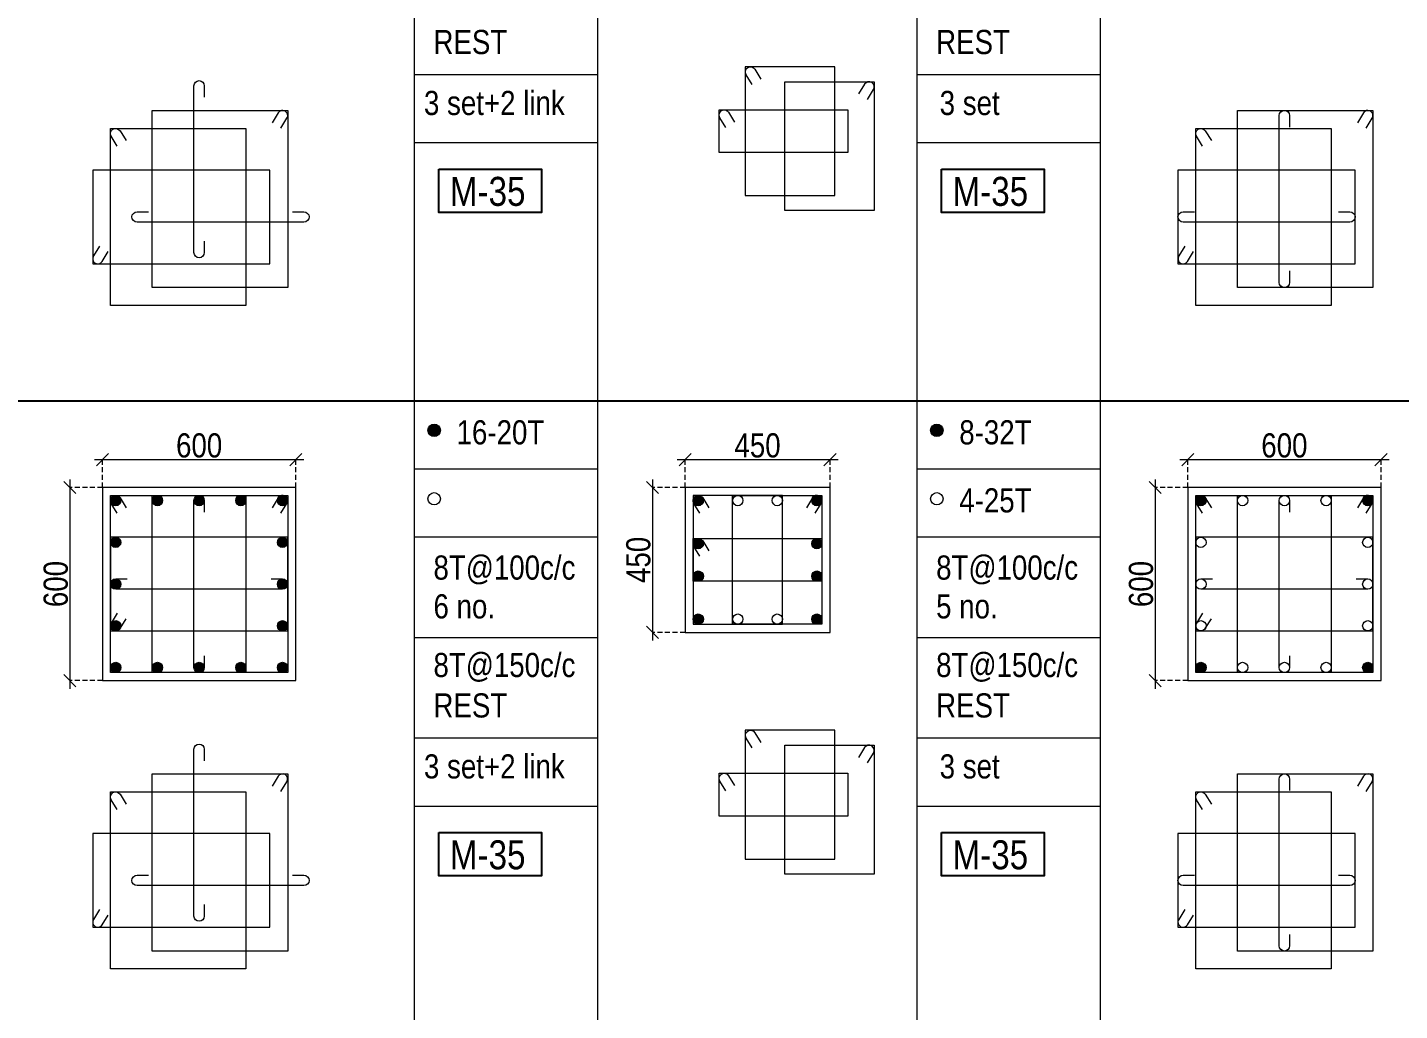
# Model space of a CAD drawing. Header units: millimetres. Extents: x 1112055 to 3390982, y -148532 to 766891.
# Drawn here: x 2287195 to 2304231, y 652401 to 664612 of the extents above; entities that cross this region are included whole.
import ezdxf
from ezdxf.enums import TextEntityAlignment as Align

# ---------------------------------------------------------------- set-up
doc = ezdxf.new("R2010")
doc.units = ezdxf.units.MM
doc.header["$PDMODE"] = 35
doc.header["$PDSIZE"] = -25
doc.linetypes.add('DASHED2', pattern=[0.375, 0.25, -0.125])
doc.linetypes.add('Hidden', pattern=[9.525, 6.35, -3.175])
for name, color, linetype, lineweight in [('B COL. SIZE DIM', 220, 'Continuous', 25), ('B COLSCH', 204, 'Continuous', 20), ('B COLUMN', 1, 'Hidden', 9), ('B STEEL', 34, 'Continuous', 15)]:
    doc.layers.add(name, color=color, linetype=linetype, lineweight=lineweight)
doc.layers.add('B TEXT', color=7, linetype='Continuous')
doc.styles.add('dim inside', font='romans.shx', dxfattribs={"width": 0.8, "height": 125})
doc.styles.add('SWINC', font='swissc.ttf')
doc.dimstyles.new('dim inside', dxfattribs={"dimtxt": 125, "dimasz": 100, "dimexe": 0, "dimexo": 0, "dimgap": 10, "dimtad": 0, "dimdec": 0, "dimzin": 0, "dimdsep": 46, "dimtxsty": 'dim inside', "dimblk": 'SMALL', "dimcen": 0.09, "dimadec": 0, "dimazin": 0, "dimtfac": 1, "dimtdec": 0, "dimtofl": 0, "dimtmove": 0, "dimatfit": 3, "dimfxl": 1, "dimtolj": 1, "dimtzin": 0, "dimarcsym": 2})

# ---------------------------------------------------------------- blocks, each defined once
blk = doc.blocks.new('_Oblique')
at = {"color": 0, "linetype": 'ByBlock', "lineweight": -2}
blk.add_line((-0.5, -0.5), (0.5, 0.5), dxfattribs=at)
blk = doc.blocks.new('*D3098')
at = {"layer": 'B COL. SIZE DIM', "color": 250, "lineweight": 9, "ltscale": 250, "transparency": 16777216}
blk.add_line((2288027, 659244), (2290627, 659244), dxfattribs=at)
at = {"layer": 'B COL. SIZE DIM', "color": 250, "linetype": 'DASHED2', "lineweight": 9, "ltscale": 250, "transparency": 16777216}
for p, q in [((2288127, 658899), (2288127, 659244)), ((2290527, 658899), (2290527, 659244))]:
    blk.add_line(p, q, dxfattribs=at)
at = {"layer": 'Defpoints', "color": 0, "transparency": 16777216}
for p in [(2290527, 659244), (2288127, 658899), (2290527, 658899)]:
    blk.add_point(p, dxfattribs=at)
at = {"layer": 'B COL. SIZE DIM', "color": 250, "lineweight": 9, "transparency": 16777216, "xscale": 150, "yscale": 150, "zscale": 150, "rotation": 180}
blk.add_blockref('_Oblique', (2288127, 659244), dxfattribs=at)
at = {"layer": 'B COL. SIZE DIM', "color": 250, "lineweight": 9, "transparency": 16777216, "xscale": 150, "yscale": 150, "zscale": 150}
blk.add_blockref('_Oblique', (2290527, 659244), dxfattribs=at)
at = {"layer": 'B COL. SIZE DIM', "color": 6, "transparency": 16777216, "insert": (2289327, 659419), "char_height": 300, "attachment_point": 5, "style": 'SWINC'}
blk.add_mtext('\\A1;600', dxfattribs=at)
blk = doc.blocks.new('*D3099')
at = {"layer": 'B COL. SIZE DIM', "color": 250, "lineweight": 9, "ltscale": 250, "transparency": 16777216}
blk.add_line((2287723, 658999), (2287723, 656399), dxfattribs=at)
at = {"layer": 'B COL. SIZE DIM', "color": 250, "linetype": 'DASHED2', "lineweight": 9, "ltscale": 250, "transparency": 16777216}
for p, q in [((2288127, 658899), (2287723, 658899)), ((2288127, 656499), (2287723, 656499))]:
    blk.add_line(p, q, dxfattribs=at)
at = {"layer": 'Defpoints', "color": 0, "transparency": 16777216}
for p in [(2288127, 658899), (2287723, 656499), (2288127, 656499)]:
    blk.add_point(p, dxfattribs=at)
at = {"layer": 'B COL. SIZE DIM', "color": 250, "lineweight": 9, "transparency": 16777216, "xscale": 150, "yscale": 150, "zscale": 150}
for p, rotation in [((2287723, 658899), 90), ((2287723, 656499), 270)]:
    blk.add_blockref('_Oblique', p, dxfattribs=dict(at, rotation=rotation))
at = {"layer": 'B COL. SIZE DIM', "color": 6, "transparency": 16777216, "insert": (2287548, 657699), "char_height": 300, "attachment_point": 5, "rotation": 90, "style": 'SWINC'}
blk.add_mtext('\\A1;600', dxfattribs=at)
blk = doc.blocks.new('*D3110')
at = {"layer": 'B COL. SIZE DIM', "color": 250, "lineweight": 9, "ltscale": 250, "transparency": 16777216}
blk.add_line((2295260, 659244), (2297260, 659244), dxfattribs=at)
at = {"layer": 'B COL. SIZE DIM', "color": 250, "linetype": 'DASHED2', "lineweight": 9, "ltscale": 250, "transparency": 16777216}
for p, q in [((2295360, 658899), (2295360, 659244)), ((2297160, 658899), (2297160, 659244))]:
    blk.add_line(p, q, dxfattribs=at)
at = {"layer": 'Defpoints', "color": 0, "transparency": 16777216}
for p in [(2297160, 659244), (2295360, 658899), (2297160, 658899)]:
    blk.add_point(p, dxfattribs=at)
at = {"layer": 'B COL. SIZE DIM', "color": 250, "lineweight": 9, "transparency": 16777216, "xscale": 150, "yscale": 150, "zscale": 150, "rotation": 180}
blk.add_blockref('_Oblique', (2295360, 659244), dxfattribs=at)
at = {"layer": 'B COL. SIZE DIM', "color": 250, "lineweight": 9, "transparency": 16777216, "xscale": 150, "yscale": 150, "zscale": 150}
blk.add_blockref('_Oblique', (2297160, 659244), dxfattribs=at)
at = {"layer": 'B COL. SIZE DIM', "color": 6, "transparency": 16777216, "insert": (2296260, 659419), "char_height": 300, "attachment_point": 5, "style": 'SWINC'}
blk.add_mtext('\\A1;450', dxfattribs=at)
blk = doc.blocks.new('*D3111')
at = {"layer": 'B COL. SIZE DIM', "color": 250, "lineweight": 9, "ltscale": 250, "transparency": 16777216}
blk.add_line((2294956, 658999), (2294956, 656999), dxfattribs=at)
at = {"layer": 'B COL. SIZE DIM', "color": 250, "linetype": 'DASHED2', "lineweight": 9, "ltscale": 250, "transparency": 16777216}
for p, q in [((2295360, 658899), (2294956, 658899)), ((2295360, 657099), (2294956, 657099))]:
    blk.add_line(p, q, dxfattribs=at)
at = {"layer": 'Defpoints', "color": 0, "transparency": 16777216}
for p in [(2295360, 658899), (2294956, 657099), (2295360, 657099)]:
    blk.add_point(p, dxfattribs=at)
at = {"layer": 'B COL. SIZE DIM', "color": 250, "lineweight": 9, "transparency": 16777216, "xscale": 150, "yscale": 150, "zscale": 150}
for p, rotation in [((2294956, 658899), 90), ((2294956, 657099), 270)]:
    blk.add_blockref('_Oblique', p, dxfattribs=dict(at, rotation=rotation))
at = {"layer": 'B COL. SIZE DIM', "color": 6, "transparency": 16777216, "insert": (2294781, 657999), "char_height": 300, "attachment_point": 5, "rotation": 90, "style": 'SWINC'}
blk.add_mtext('\\A1;450', dxfattribs=at)
blk = doc.blocks.new('*D3122')
at = {"layer": 'B COL. SIZE DIM', "color": 250, "lineweight": 9, "ltscale": 250, "transparency": 16777216}
blk.add_line((2301501, 659244), (2304101, 659244), dxfattribs=at)
at = {"layer": 'B COL. SIZE DIM', "color": 250, "linetype": 'DASHED2', "lineweight": 9, "ltscale": 250, "transparency": 16777216}
for p, q in [((2301601, 658899), (2301601, 659244)), ((2304001, 658899), (2304001, 659244))]:
    blk.add_line(p, q, dxfattribs=at)
at = {"layer": 'Defpoints', "color": 0, "transparency": 16777216}
for p in [(2304001, 659244), (2301601, 658899), (2304001, 658899)]:
    blk.add_point(p, dxfattribs=at)
at = {"layer": 'B COL. SIZE DIM', "color": 250, "lineweight": 9, "transparency": 16777216, "xscale": 150, "yscale": 150, "zscale": 150, "rotation": 180}
blk.add_blockref('_Oblique', (2301601, 659244), dxfattribs=at)
at = {"layer": 'B COL. SIZE DIM', "color": 250, "lineweight": 9, "transparency": 16777216, "xscale": 150, "yscale": 150, "zscale": 150}
blk.add_blockref('_Oblique', (2304001, 659244), dxfattribs=at)
at = {"layer": 'B COL. SIZE DIM', "color": 6, "transparency": 16777216, "insert": (2302801, 659419), "char_height": 300, "attachment_point": 5, "style": 'SWINC'}
blk.add_mtext('\\A1;600', dxfattribs=at)
blk = doc.blocks.new('*D3123')
at = {"layer": 'B COL. SIZE DIM', "color": 250, "lineweight": 9, "ltscale": 250, "transparency": 16777216}
blk.add_line((2301197, 658999), (2301197, 656399), dxfattribs=at)
at = {"layer": 'B COL. SIZE DIM', "color": 250, "linetype": 'DASHED2', "lineweight": 9, "ltscale": 250, "transparency": 16777216}
for p, q in [((2301601, 658899), (2301197, 658899)), ((2301601, 656499), (2301197, 656499))]:
    blk.add_line(p, q, dxfattribs=at)
at = {"layer": 'Defpoints', "color": 0, "transparency": 16777216}
for p in [(2301601, 658899), (2301197, 656499), (2301601, 656499)]:
    blk.add_point(p, dxfattribs=at)
at = {"layer": 'B COL. SIZE DIM', "color": 250, "lineweight": 9, "transparency": 16777216, "xscale": 150, "yscale": 150, "zscale": 150}
for p, rotation in [((2301197, 658899), 90), ((2301197, 656499), 270)]:
    blk.add_blockref('_Oblique', p, dxfattribs=dict(at, rotation=rotation))
at = {"layer": 'B COL. SIZE DIM', "color": 6, "transparency": 16777216, "insert": (2301022, 657699), "char_height": 300, "attachment_point": 5, "rotation": 90, "style": 'SWINC'}
blk.add_mtext('\\A1;600', dxfattribs=at)

msp = doc.modelspace()

# ---------------------------------------------------------------- hatches: boundary and pattern name
at = {"layer": 'B STEEL', "lineweight": 9, "ltscale": 0.5}
h = msp.add_hatch(color=34, dxfattribs=at)
edge = h.paths.add_edge_path()
edge.add_arc((2292245, 659608), 76.8, 0, 360)
h = msp.add_hatch(color=34, dxfattribs=at)
edge = h.paths.add_edge_path()
edge.add_arc((2298485.8, 659608), 76.8, 0, 360)
h = msp.add_hatch(color=34, dxfattribs=at)
edge = h.paths.add_edge_path()
edge.add_arc((2288290.6, 658734.8), 64, 0, 360)
h = msp.add_hatch(color=34, dxfattribs=at)
edge = h.paths.add_edge_path()
edge.add_arc((2288808.6, 658734.8), 64, 180, 540, ccw=False)
h = msp.add_hatch(color=34, dxfattribs=at)
edge = h.paths.add_edge_path()
edge.add_arc((2289326.6, 658734.8), 64, 180, 540, ccw=False)
h = msp.add_hatch(color=34, dxfattribs=at)
edge = h.paths.add_edge_path()
edge.add_arc((2289844.6, 658734.8), 64, 180, 540, ccw=False)
h = msp.add_hatch(color=34, dxfattribs=at)
edge = h.paths.add_edge_path()
edge.add_arc((2290362.6, 658734.8), 64, 180, 540, ccw=False)
h = msp.add_hatch(color=34, dxfattribs=at)
edge = h.paths.add_edge_path()
edge.add_arc((2295524.1, 658734.8), 64, 0, 360)
h = msp.add_hatch(color=34, dxfattribs=at)
edge = h.paths.add_edge_path()
edge.add_arc((2296996.1, 658734.8), 64, 180, 540, ccw=False)
h = msp.add_hatch(color=34, dxfattribs=at)
edge = h.paths.add_edge_path()
edge.add_arc((2301765, 658734.8), 64, 0, 360)
h = msp.add_hatch(color=34, dxfattribs=at)
edge = h.paths.add_edge_path()
edge.add_arc((2303836.9, 658734.8), 64, 180, 540, ccw=False)
h = msp.add_hatch(color=34, dxfattribs=at)
edge = h.paths.add_edge_path()
edge.add_arc((2288290.6, 658216.8), 64, 180, 540, ccw=False)
h = msp.add_hatch(color=34, dxfattribs=at)
edge = h.paths.add_edge_path()
edge.add_arc((2290362.6, 658216.8), 64, 180, 540, ccw=False)
at = {"layer": 'B STEEL'}
h = msp.add_hatch(color=34, dxfattribs=at)
edge = h.paths.add_edge_path()
edge.add_arc((2295524.1, 658200.4), 64, 0, 360)
h = msp.add_hatch(color=34, dxfattribs=at)
edge = h.paths.add_edge_path()
edge.add_arc((2296996.1, 658200.4), 64, 0, 360)
at = {"layer": 'B STEEL', "lineweight": 9, "ltscale": 0.5}
h = msp.add_hatch(color=34, dxfattribs=at)
edge = h.paths.add_edge_path()
edge.add_arc((2288290.6, 657698.8), 64, 180, 540, ccw=False)
h = msp.add_hatch(color=34, dxfattribs=at)
edge = h.paths.add_edge_path()
edge.add_arc((2290362.6, 657698.8), 64, 180, 540, ccw=False)
at = {"layer": 'B STEEL'}
h = msp.add_hatch(color=34, dxfattribs=at)
edge = h.paths.add_edge_path()
edge.add_arc((2295524.1, 657797.2), 64, 0, 360)
h = msp.add_hatch(color=34, dxfattribs=at)
edge = h.paths.add_edge_path()
edge.add_arc((2296996.1, 657797.2), 64, 0, 360)
at = {"layer": 'B STEEL', "lineweight": 9, "ltscale": 0.5}
h = msp.add_hatch(color=34, dxfattribs=at)
edge = h.paths.add_edge_path()
edge.add_arc((2288290.6, 657180.8), 64, 180, 540, ccw=False)
h = msp.add_hatch(color=34, dxfattribs=at)
edge = h.paths.add_edge_path()
edge.add_arc((2290362.6, 657180.8), 64, 180, 540, ccw=False)
h = msp.add_hatch(color=34, dxfattribs=at)
edge = h.paths.add_edge_path()
edge.add_arc((2295524.1, 657262.8), 64, 0, 360, ccw=False)
h = msp.add_hatch(color=34, dxfattribs=at)
edge = h.paths.add_edge_path()
edge.add_arc((2296996.1, 657262.8), 64, -180, 180)
h = msp.add_hatch(color=34, dxfattribs=at)
edge = h.paths.add_edge_path()
edge.add_arc((2288290.6, 656662.8), 64, 0, 360, ccw=False)
h = msp.add_hatch(color=34, dxfattribs=at)
edge = h.paths.add_edge_path()
edge.add_arc((2288808.6, 656662.8), 64, 180, 540, ccw=False)
h = msp.add_hatch(color=34, dxfattribs=at)
edge = h.paths.add_edge_path()
edge.add_arc((2289326.6, 656662.8), 64, 180, 540, ccw=False)
h = msp.add_hatch(color=34, dxfattribs=at)
edge = h.paths.add_edge_path()
edge.add_arc((2289844.6, 656662.8), 64, 180, 540, ccw=False)
h = msp.add_hatch(color=34, dxfattribs=at)
edge = h.paths.add_edge_path()
edge.add_arc((2290362.6, 656662.8), 64, -180, 180)
h = msp.add_hatch(color=34, dxfattribs=at)
edge = h.paths.add_edge_path()
edge.add_arc((2301765, 656662.8), 64, 0, 360, ccw=False)
h = msp.add_hatch(color=34, dxfattribs=at)
edge = h.paths.add_edge_path()
edge.add_arc((2303836.9, 656662.8), 64, -180, 180)

# ---------------------------------------------------------------- linework, layer by layer
msp.add_line((2203002.6, 659976.3), (2389841.5, 659976.3))
at = {"layer": 'B COLSCH', "color": 250, "lineweight": 0}
for p, q in [((2291998.7, 676456), (2291998.7, 627016.9)), ((2294273.1, 676456), (2294273.1, 618141.8)), ((2298239.5, 676456), (2298239.5, 627016.9)), ((2300513.9, 676456), (2300513.9, 618141.8)), ((2291998.7, 664026.6), (2294273.1, 664026.6)), ((2298239.5, 664026.6), (2300513.9, 664026.6)), ((2291998.7, 663181.6), (2294273.1, 663181.6)), ((2298239.5, 663181.6), (2300513.9, 663181.6)), ((2203002.6, 659976.3), (2375997.6, 659976.3)), ((2291998.7, 659131.3), (2294273.1, 659131.3)), ((2298239.5, 659131.3), (2300513.9, 659131.3)), ((2291998.7, 658286.3), (2294273.1, 658286.3)), ((2298239.5, 658286.3), (2300513.9, 658286.3)), ((2291998.7, 657036.5), (2294273.1, 657036.5)), ((2298239.5, 657036.5), (2300513.9, 657036.5)), ((2291998.7, 655786.7), (2294273.1, 655786.7)), ((2298239.5, 655786.7), (2300513.9, 655786.7)), ((2291998.7, 654941.7), (2294273.1, 654941.7)), ((2298239.5, 654941.7), (2300513.9, 654941.7))]:
    msp.add_line(p, q, dxfattribs=at)
at = {"layer": 'B COLUMN', "color": 1, "linetype": 'ByBlock', "lineweight": 20}
for points in [[(2288126.6, 656498.8), (2290526.6, 656498.8), (2290526.6, 658898.8), (2288126.6, 658898.8)], [(2295360.1, 657098.8), (2297160.1, 657098.8), (2297160.1, 658898.8), (2295360.1, 658898.8)], [(2301600.9, 656498.8), (2304000.9, 656498.8), (2304000.9, 658898.8), (2301600.9, 658898.8)]]:
    msp.add_lwpolyline(points, close=True, dxfattribs=at)
at = {"layer": 'B STEEL', "color": 34, "lineweight": 9, "ltscale": 0.5}
for points in [[(2296108.2, 662522.9), (2297217.5, 662522.9), (2297217.5, 664122.9), (2296108.2, 664122.9)], [(2297708.2, 662337.3), (2296598.8, 662337.3), (2296598.8, 663937.3), (2297708.2, 663937.3)], [(2290426.6, 663580.9), (2290426.6, 661380.9), (2288744.6, 661380.9), (2288744.6, 663580.9)], [(2295782.3, 663588.5), (2297382.3, 663588.5), (2297382.3, 663057.3), (2295782.3, 663057.3)], [(2303900.9, 663580.9), (2303900.9, 661380.9), (2302218.9, 661380.9), (2302218.9, 663580.9)], [(2289908.6, 663357.8), (2289908.6, 661157.8), (2288226.6, 661157.8), (2288226.6, 663357.8)], [(2303383, 663357.8), (2303383, 661157.8), (2301700.9, 661157.8), (2301700.9, 663357.8)], [(2288005.3, 661675.8), (2290205.3, 661675.8), (2290205.3, 662839.8), (2288005.3, 662839.8)], [(2301479.7, 661675.8), (2303679.7, 661675.8), (2303679.7, 662839.8), (2301479.7, 662839.8)], [(2289908.6, 658798.8), (2289908.6, 656598.8), (2288226.6, 656598.8), (2288226.6, 658798.8)], [(2290426.6, 658798.8), (2290426.6, 656598.8), (2288744.6, 656598.8), (2288744.6, 658798.8)], [(2295460.1, 657198.8), (2296569.5, 657198.8), (2296569.5, 658798.8), (2295460.1, 658798.8)], [(2297060.1, 657198.8), (2295950.8, 657198.8), (2295950.8, 658798.8), (2297060.1, 658798.8)], [(2303383, 658798.8), (2303383, 656598.8), (2301700.9, 656598.8), (2301700.9, 658798.8)], [(2303900.9, 658798.8), (2303900.9, 656598.8), (2302218.9, 656598.8), (2302218.9, 658798.8)], [(2288226.6, 657116.8), (2290426.6, 657116.8), (2290426.6, 658280.8), (2288226.6, 658280.8)], [(2301700.9, 657116.8), (2303900.9, 657116.8), (2303900.9, 658280.8), (2301700.9, 658280.8)], [(2295460.1, 658264.4), (2297060.1, 658264.4), (2297060.1, 657733.2), (2295460.1, 657733.2)], [(2296108.2, 654283.1), (2297217.5, 654283.1), (2297217.5, 655883.1), (2296108.2, 655883.1)], [(2297708.2, 654097.5), (2296598.8, 654097.5), (2296598.8, 655697.5), (2297708.2, 655697.5)], [(2290426.6, 655341), (2290426.6, 653141), (2288744.6, 653141), (2288744.6, 655341)], [(2295782.3, 655348.7), (2297382.3, 655348.7), (2297382.3, 654817.5), (2295782.3, 654817.5)], [(2303900.9, 655341), (2303900.9, 653141), (2302218.9, 653141), (2302218.9, 655341)], [(2289908.6, 655117.9), (2289908.6, 652917.9), (2288226.6, 652917.9), (2288226.6, 655117.9)], [(2303383, 655117.9), (2303383, 652917.9), (2301700.9, 652917.9), (2301700.9, 655117.9)], [(2288005.3, 653435.9), (2290205.3, 653435.9), (2290205.3, 654600), (2288005.3, 654600)], [(2301479.7, 653435.9), (2303679.7, 653435.9), (2303679.7, 654600), (2301479.7, 654600)]]:
    msp.add_lwpolyline(points, close=True, dxfattribs=at)
for points in [[(2296192.5, 663903.9), (2296117.7, 664025.4, -1), (2296226.7, 664092.5), (2296301.5, 663971)], [(2289390.6, 661957.8), (2289390.6, 661815.2, -1), (2289262.6, 661815.2), (2289262.6, 663887.1, -1), (2289390.6, 663887.1), (2289390.6, 663744.5)], [(2297623.9, 663718.3), (2297698.7, 663839.7, 1), (2297589.7, 663906.8), (2297514.9, 663785.4)], [(2290342.3, 663361.8), (2290417.1, 663483.3, 1), (2290308, 663550.4), (2290233.3, 663428.9)], [(2295866.6, 663369.5), (2295791.8, 663491, -1), (2295900.9, 663558.1), (2295975.6, 663436.6)], [(2302865, 661587.5), (2302865, 661444.9, -1), (2302736.9, 661444.9), (2302736.9, 663516.8, -1), (2302865, 663516.8), (2302865, 663374.2)], [(2303816.7, 663361.8), (2303891.4, 663483.3, 1), (2303782.4, 663550.4), (2303707.6, 663428.9)], [(2288310.8, 663138.7), (2288236.1, 663260.2, -1), (2288345.1, 663327.3), (2288419.9, 663205.8)], [(2301785.2, 663138.7), (2301710.4, 663260.2, -1), (2301819.5, 663327.3), (2301894.2, 663205.8)], [(2290485.5, 662321.8), (2290628.1, 662321.8, -1), (2290628.1, 662193.8), (2288556.2, 662193.8, -1), (2288556.2, 662321.8), (2288698.8, 662321.8)], [(2303473, 662321.8), (2303615.6, 662321.8, -1), (2303615.6, 662193.8), (2301543.7, 662193.8, -1), (2301543.7, 662321.8), (2301686.3, 662321.8)], [(2288089.6, 661894.8), (2288014.8, 661773.4, 1), (2288123.8, 661706.2), (2288198.6, 661827.7)], [(2301563.9, 661894.8), (2301489.2, 661773.4, 1), (2301598.2, 661706.2), (2301673, 661827.7)], [(2288310.8, 658579.7), (2288236.1, 658701.2, -1), (2288345.1, 658768.3), (2288419.9, 658646.8)], [(2289390.6, 656805.5), (2289390.6, 656662.8, -1), (2289262.6, 656662.8), (2289262.6, 658734.8, -1), (2289390.6, 658734.8), (2289390.6, 658592.1)], [(2290342.3, 658579.7), (2290417.1, 658701.2, 1), (2290308, 658768.3), (2290233.3, 658646.8)], [(2295544.4, 658579.7), (2295469.6, 658701.2, -1), (2295578.7, 658768.3), (2295653.4, 658646.8)], [(2296975.9, 658579.7), (2297050.6, 658701.2, 1), (2296941.6, 658768.3), (2296866.8, 658646.8)], [(2301785.2, 658579.7), (2301710.4, 658701.2, -1), (2301819.5, 658768.3), (2301894.2, 658646.8)], [(2302865, 656805.5), (2302865, 656662.8, -1), (2302736.9, 656662.8), (2302736.9, 658734.8, -1), (2302865, 658734.8), (2302865, 658592.1)], [(2303816.7, 658579.7), (2303891.4, 658701.2, 1), (2303782.4, 658768.3), (2303707.6, 658646.8)], [(2295544.4, 658045.3), (2295469.6, 658166.8, -1), (2295578.7, 658233.9), (2295653.4, 658112.5)], [(2290219.9, 657762.8), (2290362.6, 657762.8, -1), (2290362.6, 657634.8), (2288290.6, 657634.8, -1), (2288290.6, 657762.8), (2288433.2, 657762.8)], [(2303694.3, 657762.8), (2303836.9, 657762.8, -1), (2303836.9, 657634.8), (2301765, 657634.8, -1), (2301765, 657762.8), (2301907.6, 657762.8)], [(2288310.8, 657335.8), (2288236.1, 657214.4, 1), (2288345.1, 657147.2), (2288419.9, 657268.7)], [(2301785.2, 657335.8), (2301710.4, 657214.4, 1), (2301819.5, 657147.2), (2301894.2, 657268.7)], [(2296192.5, 655664), (2296117.7, 655785.5, -1), (2296226.7, 655852.6), (2296301.5, 655731.1)], [(2289390.6, 653718), (2289390.6, 653575.3, -1), (2289262.6, 653575.3), (2289262.6, 655647.3, -1), (2289390.6, 655647.3), (2289390.6, 655504.6)], [(2297623.9, 655478.4), (2297698.7, 655599.9, 1), (2297589.7, 655667), (2297514.9, 655545.5)], [(2290342.3, 655122), (2290417.1, 655243.4, 1), (2290308, 655310.6), (2290233.3, 655189.1)], [(2295866.6, 655129.6), (2295791.8, 655251.1, -1), (2295900.9, 655318.2), (2295975.6, 655196.7)], [(2302865, 653347.7), (2302865, 653205, -1), (2302736.9, 653205), (2302736.9, 655277, -1), (2302865, 655277), (2302865, 655134.4)], [(2303816.7, 655122), (2303891.4, 655243.4, 1), (2303782.4, 655310.6), (2303707.6, 655189.1)], [(2288310.8, 654898.9), (2288236.1, 655020.4, -1), (2288345.1, 655087.5), (2288419.9, 654966)], [(2301785.2, 654898.9), (2301710.4, 655020.4, -1), (2301819.5, 655087.5), (2301894.2, 654966)], [(2290485.5, 654082), (2290628.1, 654082, -1), (2290628.1, 653953.9), (2288556.2, 653953.9, -1), (2288556.2, 654082), (2288698.8, 654082)], [(2303473, 654082), (2303615.6, 654082, -1), (2303615.6, 653953.9), (2301543.7, 653953.9, -1), (2301543.7, 654082), (2301686.3, 654082)], [(2288089.6, 653655), (2288014.8, 653533.5, 1), (2288123.8, 653466.4), (2288198.6, 653587.9)], [(2301563.9, 653655), (2301489.2, 653533.5, 1), (2301598.2, 653466.4), (2301673, 653587.9)]]:
    msp.add_lwpolyline(points, format="xyb", dxfattribs=at)
for centre, radius in [((2292245, 659608), 76.8), ((2298485.8, 659608), 76.8), ((2288290.6, 658734.8), 64), ((2288808.6, 658734.8), 64), ((2289326.6, 658734.8), 64), ((2289844.6, 658734.8), 64), ((2290362.6, 658734.8), 64), ((2292245, 658757.7), 76.8), ((2295524.1, 658734.8), 64), ((2296014.8, 658734.8), 64), ((2296505.5, 658734.8), 64), ((2296996.1, 658734.8), 64), ((2298485.8, 658757.7), 76.8), ((2301765, 658734.8), 64), ((2302283, 658734.8), 64), ((2302800.9, 658734.8), 64), ((2303318.9, 658734.8), 64), ((2303836.9, 658734.8), 64), ((2288290.6, 658216.8), 64), ((2290362.6, 658216.8), 64), ((2301765, 658216.8), 64), ((2303836.9, 658216.8), 64), ((2295524.1, 658200.4), 64), ((2296996.1, 658200.4), 64), ((2288290.6, 657698.8), 64), ((2290362.6, 657698.8), 64), ((2295524.1, 657797.2), 64), ((2296996.1, 657797.2), 64), ((2301765, 657698.8), 64), ((2303836.9, 657698.8), 64), ((2288290.6, 657180.8), 64), ((2290362.6, 657180.8), 64), ((2295524.1, 657262.8), 64), ((2296014.8, 657262.8), 64), ((2296505.5, 657262.8), 64), ((2296996.1, 657262.8), 64), ((2301765, 657180.8), 64), ((2303836.9, 657180.8), 64), ((2288290.6, 656662.8), 64), ((2288808.6, 656662.8), 64), ((2289326.6, 656662.8), 64), ((2289844.6, 656662.8), 64), ((2290362.6, 656662.8), 64), ((2301765, 656662.8), 64), ((2302283, 656662.8), 64), ((2302800.9, 656662.8), 64), ((2303318.9, 656662.8), 64), ((2303836.9, 656662.8), 64)]:
    msp.add_circle(centre, radius, dxfattribs=at)
at = {"layer": 'B TEXT', "color": 1}
for points in [[(2292302.3, 662852.5), (2293576.9, 662852.5), (2293576.9, 662314.6), (2292302.3, 662314.6)], [(2298543.1, 662852.5), (2299817.7, 662852.5), (2299817.7, 662314.6), (2298543.1, 662314.6)], [(2292302.3, 654612.7), (2293576.9, 654612.7), (2293576.9, 654074.7), (2292302.3, 654074.7)], [(2298543.1, 654612.7), (2299817.7, 654612.7), (2299817.7, 654074.7), (2298543.1, 654074.7)]]:
    msp.add_lwpolyline(points, close=True, dxfattribs=at)

# ---------------------------------------------------------------- texts
at = {"layer": 'B TEXT', "style": 'SWINC'}
for s, p in [('REST', (2292236.5, 664281.1)), ('REST', (2298477.3, 664281.1)), ('3 set+2 link', (2292118.2, 663524.1)), ('3 set', (2298521.2, 663524.1)), ('16-20T', (2292523.5, 659433.4)), ('8-32T', (2298764.3, 659433.4)), ('4-25T', (2298764.3, 658588.4)), ('8T@100c/c', (2292236.5, 657753.6)), ('8T@100c/c', (2298477.3, 657753.6)), ('6 no.', (2292236.5, 657271.8)), ('5 no.', (2298477.3, 657271.8)), ('8T@150c/c', (2292236.5, 656543.7)), ('8T@150c/c', (2298477.3, 656543.7)), ('REST', (2292236.5, 656041.3)), ('REST', (2298477.3, 656041.3)), ('3 set+2 link', (2292118.2, 655284.2)), ('3 set', (2298521.2, 655284.2))]:
    msp.add_text(s, height=300, dxfattribs=at).set_placement(p)
at = {"layer": 'B TEXT', "color": 1, "style": 'SWINC'}
for p in [(2292439.7, 662288), (2298680.5, 662288), (2292439.7, 654048.2), (2298680.5, 654048.2)]:
    msp.add_text('M-35', height=360, dxfattribs=at).set_placement(p, align=Align.BOTTOM_LEFT)

# ---------------------------------------------------------------- dimensions: what is measured, and where the dimension line sits
at = {"layer": 'B COL. SIZE DIM', "color": 250, "ltscale": 250}
for base, p1, p2, picture, middle in [((2290526.6, 659243.7), (2288126.6, 658898.8), (2290526.6, 658898.8), '*D3098', (2289326.6, 659418.7)), ((2297160.1, 659243.7), (2295360.1, 658898.8), (2297160.1, 658898.8), '*D3110', (2296260.1, 659418.7)), ((2304000.9, 659243.7), (2301600.9, 658898.8), (2304000.9, 658898.8), '*D3122', (2302800.9, 659418.7))]:
    dim = msp.add_linear_dim(base=base, p1=p1, p2=p2, dimstyle='dim inside', override={"dimtxt": 300, "dimasz": 150, "dimgap": 25, "dimtad": 3, "dimlfac": 0.25, "dimtxsty": 'SWINC', "dimblk1": 'Oblique', "dimblk2": 'Oblique', "dimsah": 1, "dimdle": 100, "dimclrd": 250, "dimclre": 250, "dimclrt": 6, "dimfxl": 1000, "dimlwd": 9, "dimlwe": 9}, dxfattribs=at)
    dim.commit()
    dim.dimension.update_dxf_attribs({"geometry": picture, "text_midpoint": middle})
for base, p1, p2, picture, middle in [((2287722.7, 656498.8), (2288126.6, 658898.8), (2288126.6, 656498.8), '*D3099', (2287547.7, 657698.8)), ((2294956.2, 657098.8), (2295360.1, 658898.8), (2295360.1, 657098.8), '*D3111', (2294781.2, 657998.8)), ((2301197.1, 656498.8), (2301600.9, 658898.8), (2301600.9, 656498.8), '*D3123', (2301022.1, 657698.8))]:
    dim = msp.add_linear_dim(base=base, p1=p1, p2=p2, angle=90, dimstyle='dim inside', override={"dimtxt": 300, "dimasz": 150, "dimgap": 25, "dimtad": 3, "dimlfac": 0.25, "dimtxsty": 'SWINC', "dimblk1": 'Oblique', "dimblk2": 'Oblique', "dimsah": 1, "dimdle": 100, "dimclrd": 250, "dimclre": 250, "dimclrt": 6, "dimfxl": 1000, "dimlwd": 9, "dimlwe": 9}, dxfattribs=at)
    dim.commit()
    dim.dimension.update_dxf_attribs({"geometry": picture, "text_midpoint": middle})

doc.saveas('drawing.dxf')
